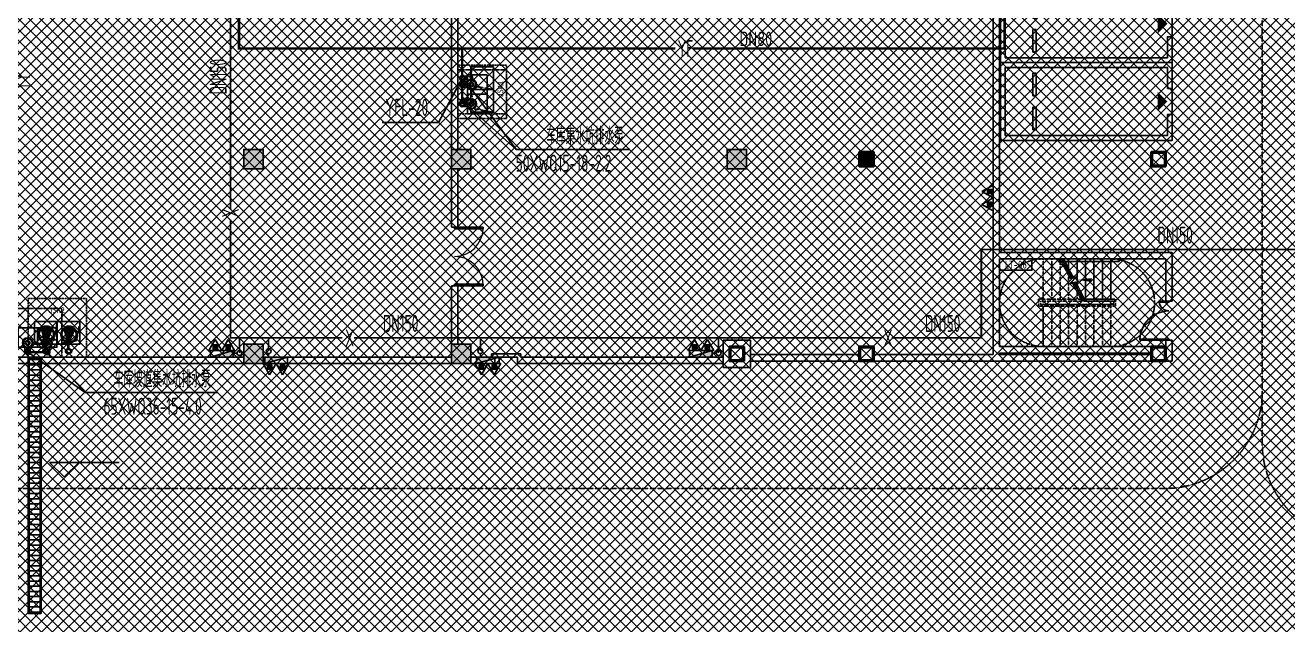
# Model space of a CAD drawing. Extents: x -2120532 to 1934524, y -1331911 to 424203.
# Drawn here: x -89146 to -50223, y -375610 to -357134 of the extents above; entities that cross this region are included whole.
import ezdxf
from ezdxf.enums import TextEntityAlignment as Align

# ---------------------------------------------------------------- set-up
doc = ezdxf.new("R2010")
doc.units = 0
doc.header["$LTSCALE"] = 10
for name, pattern in [('( Hidden )', [0.375, 0.25, -0.125]), ('__DASH', [0.35, 0.25, -0.1]), ('DASH', [0.35, 0.25, -0.1]), ('排水', [1.1, 1, -0.1])]:
    doc.linetypes.add(name, pattern=pattern)
for name, color, linetype in [('0-绿', 3, 'Continuous'), ('00-停车位', 67, 'Continuous'), ('03小品', 2, 'Continuous'), ('A-COLUMN', 8, 'Continuous'), ('A-STAIR', 3, 'Continuous'), ('A-WALL', 2, 'Continuous'), ('A-WINDOW', 8, 'Continuous'), ('DIM_ELEV', 3, 'Continuous'), ('DIM_SYMB', 3, 'Continuous'), ('DOOR_FIRE', 8, 'Continuous'), ('HANDRAIL', 3, 'Continuous'), ('PUB_HATCH', 8, 'Continuous'), ('SRC-03F$0$A-SYMB-NUMB-T', 4, 'Continuous'), ('SRC-03F$0$A-WALL', 7, 'Continuous'), ('STAIR', 2, 'Continuous'), ('W-DIM_压力废', 3, 'Continuous'), ('W-EQUIP_消火栓', 7, 'Continuous'), ('W-EQUIP_灭火器', 7, 'Continuous'), ('W-PIPE-压力废', 31, 'Continuous'), ('W-PIPE-压力雨', 4, 'Continuous'), ('W-PIPE-消防', 1, 'Continuous'), ('W-TEXT_压力废', 7, 'Continuous'), ('W-TEXT_消防', 7, 'Continuous'), ('W-TWT_LEAD', 3, 'Continuous'), ('W-VALVE_压力废', 7, 'Continuous'), ('W-VALVE_废水', 7, 'Continuous'), ('W-VPIPE-压力废', 31, 'Continuous'), ('W-VPIPE-消防', 1, 'Continuous'), ('画水辅助', 6, 'Continuous'), ('车行线', 4, 'Continuous'), ('集水坑', 4, 'Continuous')]:
    doc.layers.add(name, color=color, linetype=linetype)
doc.layers.add('GPS-污水', color=2, linetype='排水', lineweight=40)
doc.layers.add('钢柱', color=51, linetype='Continuous', lineweight=35)
doc.styles.add('8B2_01', font='simhei.ttf', dxfattribs={"width": 0.8})
doc.styles.add('8B2_02', font='tssdeng.shx', dxfattribs={"width": 0.6, "bigfont": 'TSSDCHN.shx'})
doc.styles.add('_TWT_PIPEDN', font='TSSDENG', dxfattribs={"width": 0.8, "height": 3.5, "bigfont": 'TSSDCHN'})
doc.styles.add('SRC-03F$0$ECADI-TXT', font='simplex.shx', dxfattribs={"bigfont": 'hztxt.shx'})
doc.styles.get("Standard").update_dxf_attribs({"font": 'TSSDENG.shx', "width": 0.7, "bigfont": 'TSSDCHN.shx'})
doc.styles.add('黑体', font='simhei.ttf', dxfattribs={"width": 0.65})

# ---------------------------------------------------------------- blocks, each defined once
blk = doc.blocks.new('集水坑1500x1500')
blk.add_line((750, -300), (750, -900))
at = {"linetype": '( Hidden )'}
blk.add_lwpolyline([(0, 0), (1500, 0), (1500, -1500), (0, -1500)], close=True, dxfattribs=at)
blk.add_lwpolyline([(150, -900), (150, -300), (1350, -300), (1350, -900)], close=True)
blk = doc.blocks.new('A$C2E841D35')
at = {"color": 7, "ltscale": 100}
for p, q in [((292, 381), (181, 381)), ((292, 219), (181, 219)), ((292, -219), (181, -219)), ((292, -381), (181, -381))]:
    blk.add_line(p, q, dxfattribs=at)
for centre, radius in [((430, 300), 159), ((430, 300), 159), ((430, 300), 140), ((430, 300), 140), ((150, 297), 86.2), ((150, 297), 86.2), ((150, 300), 62), ((430, 300), 73.2), ((430, 300), 73.2), ((430, 300), 56.6), ((430, 300), 56.6), ((150, -303), 86.2), ((150, -303), 86.2), ((150, -300), 62), ((430, -300), 159), ((430, -300), 159), ((430, -300), 140), ((430, -300), 140), ((430, -300), 73.2), ((430, -300), 73.2), ((430, -300), 56.6), ((430, -300), 56.6)]:
    blk.add_circle(centre, radius, dxfattribs=at)
blk = doc.blocks.new('车位2400x5300')
at = {"layer": '00-停车位', "color": 251}
for p, q in [((-875, -1000), (-175, -1000)), ((-875, -1100), (-875, -1000)), ((-875, -1100), (-175, -1100)), ((-175, -1100), (-175, -1000)), ((175, -1000), (875, -1000)), ((175, -1100), (175, -1000)), ((175, -1100), (875, -1100)), ((875, -1100), (875, -1000)), ((400, -5300), (-400, -5300))]:
    blk.add_line(p, q, dxfattribs=at)
blk.add_lwpolyline([(400, -5150), (400, -5300), (1200, -5300), (1200, 0), (-1200, 0), (-1200, -5300), (-400, -5300), (-400, -5150), (-1050, -5150), (-1050, -150), (1050, -150), (1050, -5150), (400, -5150)], dxfattribs=at)
blk.add_lwpolyline([(0, -5150, 0, 600, 0), (0, -4850, 600, 600, 0)], format="xyseb", dxfattribs=at)
blk = doc.blocks.new('人防集水坑')
at = {"layer": 'GPS-污水', "color": 8, "linetype": '排水'}
for centre in [(307561, 701151), (307561, 700451)]:
    blk.add_circle(centre, 75, dxfattribs=at)
at = {"layer": '集水坑', "color": 8, "linetype": 'DASH', "ltscale": 0.5}
blk.add_lwpolyline([(306241, 700051), (306241, 701551), (307741, 701551), (307741, 700051)], close=True, dxfattribs=at)
at = {"layer": '集水坑', "color": 8, "linetype": 'Continuous', "ltscale": 0.5}
for points in [[(306641, 701501), (306641, 700801), (307341, 700801), (307341, 701501)], [(306641, 700801), (306641, 700101), (307341, 700101), (307341, 700801)]]:
    blk.add_lwpolyline(points, close=True, dxfattribs=at)
at = {"layer": '集水坑', "color": 8, "linetype": 'DASH', "ltscale": 0.5}
for points in [[(307341, 700801), (307237, 701397), (306641, 701501)], [(307347, 700101), (307243, 700697), (306647, 700801)]]:
    blk.add_lwpolyline(points, dxfattribs=at)
blk = doc.blocks.new('$SB01_1')
h = blk.add_hatch(color=256)
h.dxf.hatch_style = 1
h.paths.add_polyline_path([(-0.381, -0.323), (0.5, 0), (-0.381, 0.323)])
h.paths.add_polyline_path([(0, 0), (0.002, 0), (0.002, 0.001), (0, 0.001)], flags=24)
h.paths.add_polyline_path([(0, -0.002), (0.003, -0.002), (0.003, -0.001), (0, -0.001)], flags=24)
h.paths.add_polyline_path([(0, -0.003), (0.003, -0.003), (0.003, -0.002), (0, -0.002)], flags=24)
for p, q in [((0.5, 0), (-0.381, 0.323)), ((-0.381, 0.323), (-0.381, -0.323)), ((0.5, 0), (-0.381, -0.323))]:
    blk.add_line(p, q)
blk.add_circle((0, 0), 0.5)
at = {"flags": 1}
for tag, p in [('UNIT', (0, 0)), ('SPEC', (0, -0.002)), ('WHAT', (0, -0.003))]:
    blk.add_attdef(tag, p, '', height=0.001, dxfattribs=at)
blk = doc.blocks.new('SRC-03F$0$ECADI-TAG-CODE')
at = {"layer": 'SRC-03F$0$A-SYMB-NUMB-T', "color": 1}
blk.add_lwpolyline([(3.41, 8.1), (13.41, 8.1), (13.41, 4.6), (3.41, 4.6)], close=True, dxfattribs=at)
at = {"layer": 'SRC-03F$0$A-SYMB-NUMB-T', "style": 'SRC-03F$0$ECADI-TXT', "width": 0.7}
blk.add_attdef('CODE', text='', height=2.5, dxfattribs=at).set_placement((8.41, 6.35), align=Align.MIDDLE_CENTER)
blk = doc.blocks.new('_FZH')
blk.add_lwpolyline([(-0.5, -0.5), (0.5, -0.5), (0.5, 0.5), (-0.5, 0.5)], close=True)
at = {"layer": 'PUB_HATCH'}
blk.add_solid([(-0.5, -0.5), (0.5, -0.5), (-0.5, 0.5), (0.5, 0.5)], dxfattribs=at)
blk = doc.blocks.new('$DorLib2D$00000002')
for p, q in [((-0.5, 0), (-0.5, 0.4875)), ((-0.475, 0.4875), (-0.5, 0.4875)), ((-0.475, 0), (-0.475, 0.4875)), ((0.475, 0), (0.475, 0.4875)), ((0.475, 0.4875), (0.5, 0.4875)), ((0.5, 0), (0.5, 0.4875)), ((-0.5, 0), (-0.475, 0)), ((0.5, 0), (0.475, 0))]:
    blk.add_line(p, q)
at = {"lineweight": 13}
for centre, start, end in [((-0.4875, 0), 0, 88.53072), ((0.4875, 0), 91.46928, 180)]:
    blk.add_arc(centre, 0.4875, start, end, dxfattribs=at)
blk = doc.blocks.new('$DorLib2D$00000225')
at = {"color": 0}
for p, q in [((0.475, -0.001), (0.475, 0.752)), ((0.475, 0.752), (0.5, 0.752)), ((0.5, -0.001), (0.5, 0.752)), ((-0.5, 0), (-0.5, 0.252)), ((-0.475, 0.252), (-0.5, 0.252)), ((-0.475, 0), (-0.475, 0.252)), ((-0.475, 0), (-0.5, 0)), ((0.475, -0.001), (0.5, -0.001))]:
    blk.add_line(p, q, dxfattribs=at)
for centre, radius, start, end in [((0.505, -0.002), 0.755, 92.2493, 179.7238), ((-0.501, 0.003), 0.251, 359.7899, 84.0974)]:
    blk.add_arc(centre, radius, start, end, dxfattribs=at)
blk = doc.blocks.new('$TwtSys$00000434')
for p, q in [((-0.5, 0.5), (-0.5, -0.5)), ((-0.5, -0.5), (0.5, 0.5)), ((0.5, 0.5), (-0.5, 0.5)), ((0.5, -0.5), (0.5, 0.5)), ((-0.5, -0.5), (0.5, -0.5))]:
    blk.add_line(p, q)
blk.add_solid([(0.5, -0.5), (0.5, 0.5), (-0.5, -0.5)])
blk = doc.blocks.new('$TwtSys$00000546')
h = blk.add_hatch()
h.set_pattern_fill('ANSI31', color=256, scale=200, style=0)
h.set_pattern_definition([(45, (-38543.802, -6670.83), (-17.67767, 17.67767), [])])
h.paths.add_polyline_path([(-65, 174), (65, 174), (65, 44), (-65, 44)])
for points in [[(0, 344), (-198, 0), (198, 0)], [(-65, 174), (65, 174), (65, 44), (-65, 44)]]:
    blk.add_lwpolyline(points, close=True)
blk = doc.blocks.new('A$C1C3C0163')
h = blk.add_hatch()
h.set_pattern_fill('ANSI37', color=8, scale=150)
h.set_pattern_definition([(45, (-601697.23, -233886.27), (-168.3798, 168.3798), []), (135, (-601697.23, -233886.27), (-168.3798, -168.3798), [])])
h.paths.add_polyline_path([(-80300, 5300), (-80300, -9000), (-62000, -9000), (-62000, -64625), (-76750, -64625), (-76750, -62675), (-73875, -62675), (-73775, -57275), (-100380, -57275), (-100572, -124002), (-71150, -123999), (-71150, -126437), (-63509, -133383), (-65550, -135650), (-61611, -139196), (-83885, -163934), (-83885, -174096), (-119589, -213750), (-196450, -213750), (-196450, -207800), (-209700, -193450), (-209700, -169150), (-201700, -169149), (-201700, 5300), (-192675, 5300)])

msp = doc.modelspace()

# ---------------------------------------------------------------- hatches: boundary and pattern name
at = {"layer": '03小品'}
h = msp.add_hatch(dxfattribs=at)
h.set_pattern_fill('ANSI31', color=8, scale=100, angle=495, style=0)
h.set_pattern_definition([(180, (-855804.53, 2717707.71), (-1e-13, -158.75), [])])
h.paths.add_polyline_path([(-89028.6, -375230.3), (-88688.6, -375230.3), (-88688.6, -367390.3), (-89028.6, -367390.3)])
at = {"layer": 'W-PIPE-压力废'}
for points in [[(-82555.5, -357853.1), (-82555.5, -357890.6), (-82593, -357890.6)], [(-82555.5, -357853.1), (-82593, -357853.1), (-82593, -357890.6)]]:
    msp.add_hatch(color=256, dxfattribs=at).paths.add_polyline_path(points)
at = {"layer": 'W-PIPE-消防'}
for points in [[(-59670, -364047), (-59696.3, -364047), (-59696.3, -364020.7)], [(-59670, -364047), (-59670, -364020.7), (-59696.3, -364020.7)], [(-82817, -366767.4), (-82817, -366793.7), (-82843.3, -366793.7)], [(-82817, -366767.4), (-82843.3, -366767.4), (-82843.3, -366793.7)], [(-59670, -366767.4), (-59670, -366793.7), (-59643.8, -366793.7)], [(-59670, -366767.4), (-59643.8, -366767.4), (-59643.8, -366793.7)]]:
    msp.add_hatch(color=256, dxfattribs=at).paths.add_polyline_path(points)

# ---------------------------------------------------------------- linework, layer by layer
at = {"layer": '03小品', "color": 8}
msp.add_lwpolyline([(-88658.6, -368893.3), (-88658.6, -375260.3), (-89058.6, -375260.3), (-89058.6, -367360.3), (-88658.6, -367360.3), (-88658.6, -368893.3)], dxfattribs=at)
msp.add_lwpolyline([(-88688.6, -368893.3), (-88688.6, -375230.3), (-89028.6, -375230.3), (-89028.6, -367390.3), (-88688.6, -367390.3)], close=True, dxfattribs=at)
at = {"layer": 'A-COLUMN', "color": 8}
for p, q in [((-53983.6, -361035.4), (-54433.6, -361035.4)), ((-54433.6, -361035.4), (-54433.6, -361485.4)), ((-53983.6, -361485.4), (-53983.6, -361035.4)), ((-54433.6, -361485.4), (-53983.6, -361485.4)), ((-66783.6, -366835.4), (-67633.6, -366835.4)), ((-67633.6, -366835.4), (-67633.6, -367685.4)), ((-66783.6, -367685.4), (-66783.6, -366835.4)), ((-62983.6, -367035.4), (-63433.6, -367035.4)), ((-63433.6, -367035.4), (-63433.6, -367485.4)), ((-62983.6, -367485.4), (-62983.6, -367035.4)), ((-53983.6, -367035.4), (-54433.6, -367035.4)), ((-54433.6, -367035.4), (-54433.6, -367485.4)), ((-53983.6, -367485.4), (-53983.6, -367035.4)), ((-67633.6, -367685.4), (-66783.6, -367685.4)), ((-63433.6, -367485.4), (-62983.6, -367485.4)), ((-54433.6, -367485.4), (-53983.6, -367485.4))]:
    msp.add_line(p, q, dxfattribs=at)
at = {"layer": 'A-STAIR', "color": 8, "linetype": 'DASH'}
for p, q in [((-57758.6, -364335.4), (-59108.6, -364335.4)), ((-59108.6, -364335.4), (-59108.6, -367035.4)), ((-57242.7, -364335.4), (-57758.6, -364335.4)), ((-57758.6, -365575.4), (-57758.6, -364335.4)), ((-57758.6, -365575.4), (-57758.6, -364335.4)), ((-57498.6, -365575.4), (-57498.6, -364335.4)), ((-56931.4, -364934.6), (-57242.7, -364335.4)), ((-57238.6, -365575.4), (-57238.6, -364343.3)), ((-55678.6, -364335.4), (-57130, -364335.4)), ((-56830.3, -364912.2), (-57130, -364335.4)), ((-56978.6, -364626.8), (-56978.6, -364335.4)), ((-56718.6, -365127.1), (-56718.6, -364335.4)), ((-56458.6, -365575.4), (-56458.6, -364335.4)), ((-56198.6, -365575.4), (-56198.6, -364335.4)), ((-55938.6, -365575.4), (-55938.6, -364335.4)), ((-55678.6, -365575.4), (-55678.6, -364335.4)), ((-56978.6, -365575.4), (-56978.6, -364843.7)), ((-56749, -364894.3), (-56931.4, -364934.6)), ((-56930.9, -365092.4), (-56749, -364894.3)), ((-56756.6, -365054), (-56930.9, -365092.4)), ((-56567.2, -365635.4), (-56857.7, -365076.3)), ((-56454.5, -365635.4), (-56756.6, -365054)), ((-56718.6, -365575.4), (-56718.6, -365344)), ((-56598.4, -365575.4), (-57908.6, -365575.4)), ((-57908.6, -365575.4), (-57908.6, -365795.4)), ((-57908.6, -365795.4), (-55528.6, -365795.4)), ((-56567.2, -365635.4), (-57848.6, -365635.4)), ((-57848.6, -365635.4), (-57848.6, -365735.4)), ((-57848.6, -365735.4), (-55588.6, -365735.4)), ((-56567.2, -365635.4), (-57758.6, -365635.4)), ((-57758.6, -365735.4), (-57758.6, -365635.4)), ((-57758.6, -365735.4), (-55678.6, -365735.4)), ((-57758.6, -365795.4), (-57758.6, -367035.4)), ((-57758.6, -367035.4), (-57758.6, -365795.4)), ((-57498.6, -365795.4), (-57498.6, -367035.4)), ((-57238.6, -365795.4), (-57238.6, -367035.4)), ((-56978.6, -365795.4), (-56978.6, -367035.4)), ((-56718.6, -365795.4), (-56718.6, -367035.4)), ((-55528.6, -365575.4), (-56485.7, -365575.4)), ((-56458.6, -365795.4), (-56458.6, -367035.4)), ((-55678.6, -365635.4), (-56454.5, -365635.4)), ((-55588.6, -365635.4), (-56454.5, -365635.4)), ((-56198.6, -365795.4), (-56198.6, -367035.4)), ((-55938.6, -365795.4), (-55938.6, -367035.4)), ((-55678.6, -365635.4), (-55678.6, -365735.4)), ((-55678.6, -365795.4), (-55678.6, -367035.4)), ((-55588.6, -365735.4), (-55588.6, -365635.4)), ((-55528.6, -365795.4), (-55528.6, -365575.4)), ((-59108.6, -367035.4), (-57758.6, -367035.4)), ((-57758.6, -367035.4), (-55678.6, -367035.4))]:
    msp.add_line(p, q, dxfattribs=at)
at = {"layer": 'A-STAIR', "color": 8}
for p, q in [((-55678.6, -364335.4), (-57186.4, -364335.4)), ((-57186.4, -364335.4), (-56880.8, -364923.4)), ((-56978.6, -364735.2), (-56978.6, -364335.4)), ((-56718.6, -365235.6), (-56718.6, -364335.4)), ((-56458.6, -365575.4), (-56458.6, -364335.4)), ((-56198.6, -365575.4), (-56198.6, -364335.4)), ((-55938.6, -365575.4), (-55938.6, -364335.4)), ((-55678.6, -365575.4), (-55678.6, -364335.4)), ((-56749, -364894.3), (-56930.9, -365092.4)), ((-56930.9, -365092.4), (-56807.2, -365065.1)), ((-56880.8, -364923.4), (-56749, -364894.3)), ((-56807.2, -365065.1), (-56510.9, -365635.4)), ((-55558.6, -365575.4), (-56542, -365575.4)), ((-55678.6, -365635.4), (-56510.9, -365635.4)), ((-55558.6, -365635.4), (-56510.9, -365635.4)), ((-55558.6, -365635.4), (-55558.6, -365575.4))]:
    msp.add_line(p, q, dxfattribs=at)
at = {"layer": 'A-WALL', "color": 8}
for p, q in [((-59308.6, -328260.4), (-59308.6, -364235.4)), ((-59108.6, -328360.4), (-59108.6, -364135.4)), ((-76008.6, -360960.4), (-76008.6, -355560.4)), ((-75808.6, -360960.4), (-75808.6, -355560.4)), ((-76008.6, -361560.4), (-76008.6, -363360.4)), ((-75808.6, -363360.4), (-75808.6, -361560.4)), ((-76008.6, -363360.4), (-75808.6, -363360.4)), ((-59308.6, -364235.4), (-59308.6, -367135.4)), ((-59108.6, -364135.4), (-53783.6, -364135.4)), ((-53783.6, -365635.4), (-53783.6, -364135.4)), ((-59108.6, -364335.4), (-53983.6, -364335.4)), ((-59108.6, -364335.4), (-59108.6, -367035.4)), ((-53983.6, -364335.4), (-53983.6, -365635.4)), ((-75808.6, -365160.4), (-76008.6, -365160.4)), ((-76008.6, -365160.4), (-76008.6, -366960.4)), ((-75808.6, -366960.4), (-75808.6, -365160.4)), ((-53983.6, -365635.4), (-53783.6, -365635.4)), ((-59108.6, -367035.4), (-54433.6, -367035.4)), ((-53783.6, -366835.4), (-53983.6, -366835.4)), ((-53983.6, -366835.4), (-53983.6, -367035.4)), ((-53783.6, -367135.4), (-53783.6, -366835.4)), ((-89608.6, -367360.4), (-82408.6, -367360.4)), ((-81808.6, -367360.4), (-76008.6, -367360.4)), ((-75408.6, -367360.4), (-74770.7, -367360.4)), ((-74770.7, -367360.4), (-74770.7, -367260.4)), ((-74770.7, -367260.4), (-73870.7, -367260.4)), ((-74670.7, -367560.4), (-74670.7, -367360.4)), ((-74670.7, -367360.4), (-73970.7, -367360.4)), ((-73970.7, -367560.4), (-73970.7, -367360.4)), ((-73870.7, -367360.4), (-73870.7, -367260.4)), ((-73870.7, -367360.4), (-67633.6, -367360.4)), ((-66783.6, -367285.4), (-63433.6, -367285.4)), ((-62983.6, -367285.4), (-59308.6, -367285.4)), ((-59308.6, -367135.4), (-59308.6, -367285.4)), ((-59108.6, -367235.4), (-54433.6, -367235.4)), ((-59108.6, -367235.4), (-59108.6, -367285.4)), ((-59108.6, -367285.4), (-54433.6, -367285.4)), ((-53983.6, -367235.4), (-53983.6, -367285.4)), ((-53783.6, -367135.4), (-53783.6, -367485.4)), ((-89608.6, -367560.4), (-82408.6, -367560.4)), ((-81808.6, -367560.4), (-76008.6, -367560.4)), ((-75408.6, -367560.4), (-74670.7, -367560.4)), ((-73970.7, -367560.4), (-67633.6, -367560.4)), ((-66783.6, -367485.4), (-63433.6, -367485.4)), ((-62983.6, -367485.4), (-59208.6, -367485.4)), ((-59208.6, -367485.4), (-54433.6, -367485.4)), ((-53983.6, -367485.4), (-53783.6, -367485.4))]:
    msp.add_line(p, q, dxfattribs=at)
at = {"layer": 'DIM_ELEV', "color": 8}
for p, q in [((-87942.9, -371055.2), (-88392.9, -370605.2)), ((-88392.9, -370605.2), (-86248.7, -370605.2)), ((-87942.9, -371055.2), (-87492.9, -370605.2))]:
    msp.add_line(p, q, dxfattribs=at)
at = {"layer": 'DIM_SYMB', "color": 8}
msp.add_lwpolyline([(-55548.6, -364985.4, 0, 0, 0), (-56718.6, -364985.4, 0, 120, 0), (-56268.6, -364985.4, 0, 0, 0)], format="xyseb", dxfattribs=at)
at = {"layer": 'GPS-污水', "color": 8, "linetype": '排水'}
for p, q in [((-88508.6, -367105.4), (-88508.6, -366903.6)), ((-87808.6, -367105.4), (-87808.6, -366903.6))]:
    msp.add_line(p, q, dxfattribs=at)
for centre in [(-88508.6, -367180.4), (-87808.6, -367180.4)]:
    msp.add_circle(centre, 75, dxfattribs=at)
at = {"layer": 'HANDRAIL', "color": 8}
for p, q in [((-57257, -364335.4), (-55418.6, -364335.4)), ((-57257, -364335.4), (-57257, -364417.4)), ((-57257, -364417.4), (-55418.6, -364417.4)), ((-55418.6, -364335.4), (-55418.6, -364417.4))]:
    msp.add_line(p, q, dxfattribs=at)
at = {"layer": 'STAIR', "color": 8, "linetype": 'DASH'}
for centre, start, end in [((-57758.6, -365685.4), 90, 270), ((-55678.6, -365685.4), 270, 90)]:
    msp.add_arc(centre, 1350, start, end, dxfattribs=at)
at = {"layer": 'W-DIM_压力废', "linetype": 'ByBlock'}
for p, q in [((-75675.8, -358760.3, 0), (-76402.1, -360135.5, 0)), ((-76402.1, -360135.5, 0), (-78146.4, -360135.5, 0))]:
    msp.add_line(p, q, dxfattribs=at)
at = {"layer": 'W-PIPE-压力废', "ltscale": 1.5, "const_width": 75}
for points in [[(-82555.5, -350617), (-82555.5, -357853.1)], [(-58954.3, -355760.6), (-58954.3, -357853.1)], [(-82555.5, -357853.1), (-74308.3, -357853.1)], [(-75675.8, -358760.3), (-75675.8, -357853.1)], [(-74308.3, -357853.1), (-69107.3, -357853.1)], [(-68557.5, -357853.1), (-58954.3, -357853.1)], [(-58954.3, -357853.1), (-58942.7, -357853.1)], [(-58954.3, -357853.1), (-58954.3, -357877.1)], [(-75675.8, -359571.6), (-75675.8, -358835.3)]]:
    msp.add_lwpolyline(points, dxfattribs=at)
at = {"layer": 'W-PIPE-压力雨', "ltscale": 1.5, "const_width": 75}
msp.add_lwpolyline([(-88457.8, -367206), (-89194.1, -367206)], dxfattribs=at)
at = {"layer": 'W-PIPE-消防', "ltscale": 1.5, "const_width": 52.5}
for points in [[(-82817, -356566.6), (-82817, -362808.6)], [(-82817, -363128.2), (-82817, -366767.4)], [(-59670, -366767.4), (-59670, -364047)], [(-59670, -364047), (-49366.2, -364047)], [(-82817, -366767.4), (-82544.2, -366767.4)], [(-82544.2, -367237.1), (-82544.2, -366767.4)], [(-82544.2, -366767.4), (-81642.5, -366767.4)], [(-81642.5, -367177.6), (-81642.5, -366767.4)], [(-81642.5, -366767.4), (-79369.4, -366767.4)], [(-79014.1, -366767.4), (-75114, -366767.4)], [(-75114, -367177.6), (-75114, -366767.4)], [(-75114, -366767.4), (-67769.2, -366767.4)], [(-67769.2, -367237.1), (-67769.2, -366767.4)], [(-67769.2, -366767.4), (-62756.8, -366767.4)], [(-62437.2, -366767.4), (-59670, -366767.4)], [(-82619.2, -367237.1), (-82745.8, -367237.1)], [(-81642.5, -367252.6), (-81642.5, -367360.4)], [(-75114, -367252.6), (-75114, -367360.4)], [(-67844.2, -367237.1), (-67970.8, -367237.1)]]:
    msp.add_lwpolyline(points, dxfattribs=at)
at = {"layer": 'W-TWT_LEAD'}
for p, q in [((-75508.6, -358943.8), (-74010.7, -360964.1)), ((-75475.5, -359636), (-74010.7, -360964.1)), ((-74010.7, -360964.1), (-70504.3, -360964.1)), ((-89072.9, -367203), (-87294.3, -368456.7)), ((-88472.9, -367203), (-87294.3, -368456.7)), ((-87294.3, -368456.7), (-83213.4, -368456.7))]:
    msp.add_line(p, q, dxfattribs=at)
at = {"layer": 'W-VPIPE-压力废', "linetype": 'ByBlock'}
msp.add_circle((-75675.8, -358760.3), 75, dxfattribs=at)
at = {"layer": 'W-VPIPE-消防'}
for centre in [(-82544.2, -367237.1), (-81642.5, -367177.6), (-75114, -367177.6), (-67769.2, -367237.1)]:
    msp.add_circle(centre, 75, dxfattribs=at)
at = {"layer": '车行线', "color": 8, "linetype": '__DASH', "ltscale": 1.5}
for points in [[(-51008.6, -370022.9), (-51008.6, -299760.4)], [(-54008.6, -371410.4), (-89448.6, -371410.4)]]:
    msp.add_lwpolyline(points, dxfattribs=at)
for points in [[(-54008.6, -371410.4, 0.4142136), (-51008.6, -368410.4)], [(-48008.6, -373022.9, -0.4142136), (-51008.6, -370022.9)]]:
    msp.add_lwpolyline(points, format="xyb", dxfattribs=at)
at = {"layer": '钢柱', "color": 8, "lineweight": 35}
for points in [[(-62983.6, -361035.4), (-63433.6, -361035.4), (-63433.6, -361485.4), (-62983.6, -361485.4)], [(-63013.6, -361065.4), (-63403.6, -361065.4), (-63403.6, -361455.4), (-63013.6, -361455.4)], [(-53983.6, -361035.4), (-54433.6, -361035.4), (-54433.6, -361485.4), (-53983.6, -361485.4)], [(-54013.6, -361065.4), (-54403.6, -361065.4), (-54403.6, -361455.4), (-54013.6, -361455.4)], [(-66983.6, -367035.4), (-67433.6, -367035.4), (-67433.6, -367485.4), (-66983.6, -367485.4)], [(-62983.6, -367035.4), (-63433.6, -367035.4), (-63433.6, -367485.4), (-62983.6, -367485.4)], [(-53983.6, -367035.4), (-54433.6, -367035.4), (-54433.6, -367485.4), (-53983.6, -367485.4)], [(-67013.6, -367455.4), (-67403.6, -367455.4), (-67403.6, -367065.4), (-67013.6, -367065.4)], [(-63013.6, -367455.4), (-63403.6, -367455.4), (-63403.6, -367065.4), (-63013.6, -367065.4)], [(-54013.6, -367455.4), (-54403.6, -367455.4), (-54403.6, -367065.4), (-54013.6, -367065.4)]]:
    msp.add_lwpolyline(points, close=True, dxfattribs=at)
at = {"layer": '集水坑', "color": 8, "linetype": 'DASH', "ltscale": 0.5}
msp.add_lwpolyline([(-89058.6, -365560.4), (-87258.6, -365560.4), (-87258.6, -367360.4), (-89058.6, -367360.4)], close=True, dxfattribs=at)
at = {"layer": '集水坑', "color": 8, "linetype": 'Continuous', "ltscale": 0.5}
for points in [[(-88158.6, -366260.4), (-88858.6, -366260.4), (-88858.6, -366960.4), (-88158.6, -366960.4)], [(-87458.6, -366260.4), (-88158.6, -366260.4), (-88158.6, -366960.4), (-87458.6, -366960.4)]]:
    msp.add_lwpolyline(points, close=True, dxfattribs=at)
at = {"layer": '集水坑', "color": 8, "linetype": 'DASH', "ltscale": 0.5}
for points in [[(-88158.6, -366960.4), (-87562.8, -366856.2), (-87458.6, -366260.4)], [(-88858.6, -366966.4), (-88262.8, -366862.2), (-88158.6, -366266.4)]]:
    msp.add_lwpolyline(points, dxfattribs=at)

# ---------------------------------------------------------------- block references
at = {"layer": '00-停车位', "color": 8, "rotation": 90}
for p in [(-59083.6, -357085.4), (-59083.6, -359485.4)]:
    msp.add_blockref('车位2400x5300', p, dxfattribs=at)
at = {"layer": 'A-COLUMN', "color": 8, "rotation": 90}
for p, xscale, yscale, zscale in [((-82108.6, -361260.4), 600, 600, 600), ((-75708.6, -361260.4), 600, 600, 600), ((-67208.6, -361260.4), 600, 600, 600), ((-63208.6, -361260.4), 450, 450, 450), ((-82108.6, -367260.4), 600, 600, 600), ((-75708.6, -367260.4), 600, 600, 600)]:
    msp.add_blockref('_FZH', p, dxfattribs=dict(at, xscale=xscale, yscale=yscale, zscale=zscale))
at = {"layer": 'A-WINDOW', "color": 8, "xscale": -1800, "yscale": -1800, "zscale": 200, "rotation": 90}
msp.add_blockref('$DorLib2D$00000002', (-75908.6, -364260.4), dxfattribs=at)
at = {"layer": 'DOOR_FIRE', "color": 8, "xscale": 1200, "yscale": -1200, "zscale": 200, "rotation": 270}
msp.add_blockref('$DorLib2D$00000225', (-53883.6, -366235.4), dxfattribs=at)
at = {"layer": 'GPS-污水', "color": 8, "linetype": '排水', "xscale": -480.0000000000002, "yscale": 480.0000000000002, "zscale": 480.0000000000002, "rotation": 86.25353747292927}
for p in [(-88495.1, -366664.1, 0), (-87795.1, -366664.1, 0)]:
    msp.add_blockref('$SB01_1', p, dxfattribs=at)
at = {"layer": 'SRC-03F$0$A-WALL', "color": 8}
ref = msp.add_blockref('SRC-03F$0$ECADI-TAG-CODE', (-57767.8, -365145.4), dxfattribs=dict(at, xscale=-100, yscale=100, zscale=100))
ref.add_attrib('CODE', 'LT-06', dxfattribs={"layer": 'SRC-03F$0$A-SYMB-NUMB-T', "height": 250, "style": '8B2_01', "width": 0.8}).set_placement((-58608.6, -364510.4), align=Align.MIDDLE_CENTER)
at = {"layer": 'W-EQUIP_消火栓', "xscale": 700, "yscale": 200, "zscale": 700}
for p in [(-83089.4, -367260.4), (-68314.4, -367260.4)]:
    msp.add_blockref('$TwtSys$00000434', p, dxfattribs=at)
at = {"layer": 'W-EQUIP_消火栓', "xscale": 700, "yscale": 200, "zscale": 700, "rotation": 180.0000000000076}
for p in [(-81412.7, -367460.4), (-74884.2, -367460.4)]:
    msp.add_blockref('$TwtSys$00000434', p, dxfattribs=at)
at = {"layer": 'W-EQUIP_灭火器', "yscale": -1, "rotation": 270.0000050089563}
for p in [(-59308.6, -362257.7), (-59308.6, -362654.4)]:
    msp.add_blockref('$TwtSys$00000546', p, dxfattribs=at)
at = {"layer": 'W-EQUIP_灭火器'}
for p in [(-83287.8, -367160.4), (-82891.1, -367160.4), (-68512.8, -367160.4), (-68116.1, -367160.4)]:
    msp.add_blockref('$TwtSys$00000546', p, dxfattribs=at)
at = {"layer": 'W-EQUIP_灭火器', "rotation": 180.0000000000076}
for p in [(-81611.1, -367560.4), (-81214.3, -367560.4), (-75082.6, -367560.4), (-74685.8, -367560.4)]:
    msp.add_blockref('$TwtSys$00000546', p, dxfattribs=at)
at = {"layer": 'W-VALVE_压力废', "xscale": -1}
for p, rotation in [((-75808.6, -358510.4, 0), 90), ((-89519, -367360.4, 0), 180)]:
    msp.add_blockref('集水坑1500x1500', p, dxfattribs=dict(at, rotation=rotation))
at = {"layer": 'W-VALVE_废水'}
msp.add_blockref('A$C2E841D35', (-75823.3, -359256.6, 0), dxfattribs=at)
at = {"layer": 'W-VALVE_废水', "rotation": 90}
msp.add_blockref('A$C2E841D35', (-88772.8, -367353.5, 0), dxfattribs=at)
at = {"layer": '画水辅助'}
msp.add_blockref('A$C1C3C0163', (106241.4, -167810.4), dxfattribs=at)
at = {"layer": '集水坑', "color": 8, "linetype": 'Continuous', "rotation": 179.9999999999999}
msp.add_blockref('人防集水坑', (231932.4, 341685.3), dxfattribs=at)

# ---------------------------------------------------------------- texts
at = {"layer": '0-绿', "color": 8, "linetype": 'DASH', "style": '黑体'}
msp.add_text('JSK1', height=179.2, rotation=90, dxfattribs=at).set_placement((-74406.7, -359360.5, 0))
msp.add_text('JSK2', height=179.2, dxfattribs=at).set_placement((-88433.8, -366004.5, 0))
at = {"layer": 'W-DIM_压力废', "color": 7, "linetype": 'ByBlock', "style": '8B2_02', "width": 0.6}
msp.add_text('YFL-20', height=525, dxfattribs=at).set_placement((-78041.4, -359925.5, 0))
at = {"layer": 'W-TEXT_压力废'}
for s, height, style, width, p in [('YF', 525, '8B2_02', 0.6, (-69032.3, -358115.6)), ('DN80', 446.25, '_TWT_PIPEDN', 0.752941, (-67128.8, -357776.2))]:
    msp.add_text(s, height=height, dxfattribs=dict(at, style=style, width=width)).set_placement(p)
at = {"layer": 'W-TEXT_压力废', "style": '8B2_02', "width": 0.6}
msp.add_text('YY', height=525, rotation=90, dxfattribs=at).set_placement((-88995.6, -359137.3))
at = {"layer": 'W-TEXT_消防', "style": '8B2_02', "width": 0.6}
for s, p in [('DN150', (-82933.8, -359265)), ('X', (-82554.5, -363053.2))]:
    msp.add_text(s, height=525, rotation=90, dxfattribs=at).set_placement(p)
for s, p in [('DN150', (-54240.2, -363866.3)), ('DN150', (-78118.1, -366586.7)), ('DN150', (-61407, -366586.7)), ('X', (-79276.6, -367029.9)), ('X', (-62681.8, -367029.9))]:
    msp.add_text(s, height=525, dxfattribs=at).set_placement(p)
at = {"layer": 'W-TWT_LEAD', "color": 7, "style": '8B2_02', "width": 0.6}
for s, p in [('车库集水坑排水泵', (-73082.2, -360806.6)), ('50XWQ15-18-2.2', (-74025.9, -361646.6)), ('车库坡道集水坑排水泵', (-86421.2, -368299.2)), ('65XWQ36-15-4.0', (-86734.9, -369139.2))]:
    msp.add_text(s, height=525, dxfattribs=at).set_placement(p)

doc.saveas('drawing.dxf')
